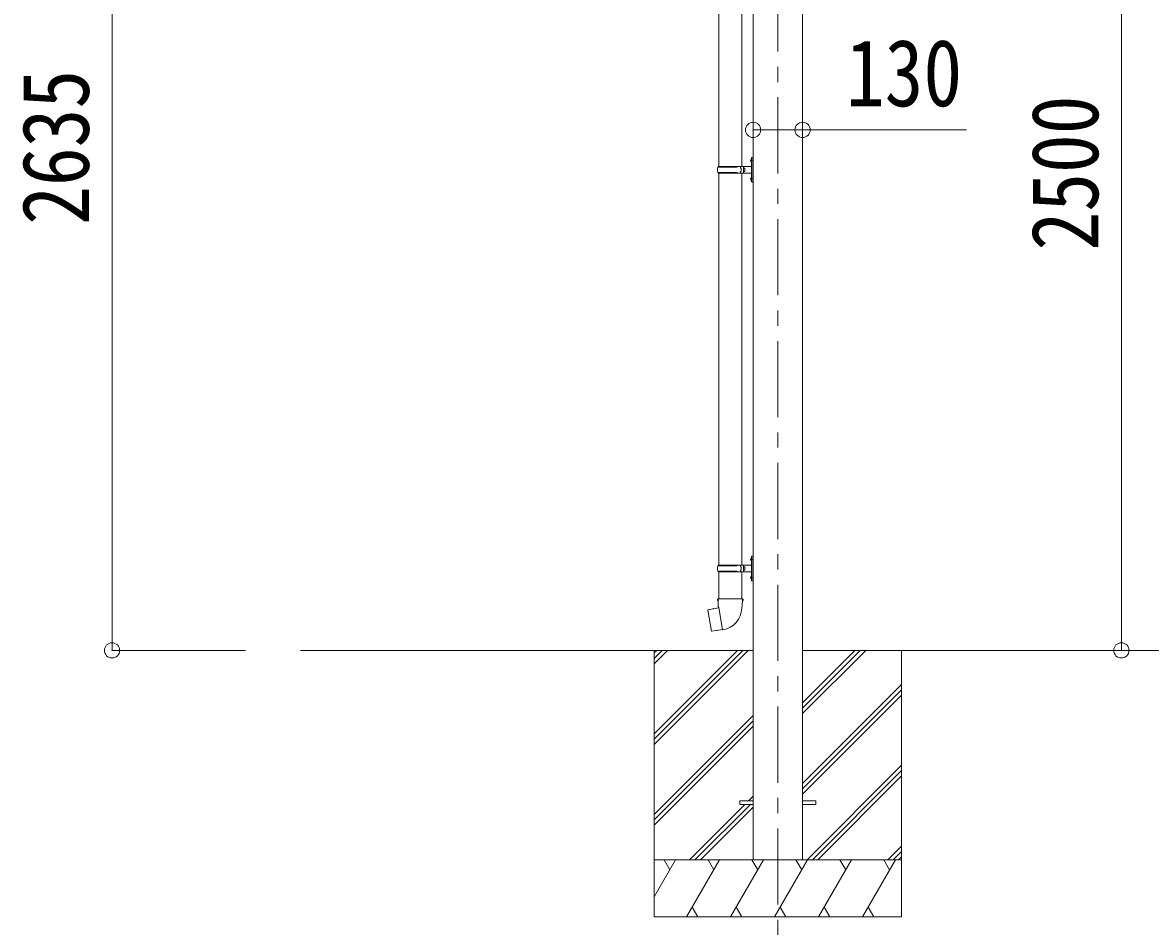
# Model space of a CAD drawing. Units: millimetres at full size. Extents: x -11243 to 11243, y -7760 to 7760.
# Drawn here: x 1904 to 4865, y -5141 to -2767 of the extents above; entities that cross this region are included whole.
import ezdxf
from ezdxf.enums import TextEntityAlignment as Align

# ---------------------------------------------------------------- set-up
doc = ezdxf.new("R2010")
doc.units = ezdxf.units.MM
doc.header["$LTSCALE"] = 40
doc.header["$PDMODE"] = 32
doc.header["$PDSIZE"] = 40
for name, pattern in [('CHAIN1', [8, 5, -1, 1, -1]), ('DASHED1', [1.8, 1.2, -0.6]), ('USER1', [13, 10, -1, 1, -1])]:
    doc.linetypes.add(name, pattern=pattern)
for name, color, linetype, lineweight in [('0-0_0', 7, 'Continuous', 9), ('0-1_本体', 5, 'CHAIN1', 9), ('0-3_ELV2', 4, 'Continuous', 9), ('0-6_OTH_LINE', 6, 'Continuous', 9), ('0-9_OUTLINE', 7, 'Continuous', 9)]:
    doc.layers.add(name, color=color, linetype=linetype, lineweight=lineweight)
doc.styles.add('ＭＳ ゴシック', font='')
doc.styles.get('ＭＳ ゴシック').set_extended_font_data('MS Gothic')

msp = doc.modelspace()

# ---------------------------------------------------------------- linework, layer by layer
at = {"layer": '0-0_0'}
for p, q in [((3821.78, -4415.51), (2633.97, -4415.51)), ((3561.78, -4415.51), (3561.78, -5115.5)), ((3561.78, -4634.48), (3780.76, -4415.51)), ((3561.78, -4648.62), (3794.9, -4415.51)), ((3561.78, -4662.77), (3809.05, -4415.51)), ((3561.78, -4450.64), (3596.91, -4415.51)), ((3561.78, -4436.49), (3582.77, -4415.51)), ((3561.78, -4422.35), (3568.63, -4415.51)), ((3951.78, -4581.14), (4117.41, -4415.51)), ((3951.78, -4566.99), (4103.27, -4415.51)), ((3951.78, -4552.85), (4089.13, -4415.51)), ((7121.7, -4415.51), (3951.78, -4415.51)), ((4211.78, -4415.51), (4211.78, -5115.5)), ((3951.78, -4764.98), (4211.78, -4504.98)), ((3951.78, -4779.12), (4211.78, -4519.13)), ((3951.78, -4793.27), (4211.78, -4533.27)), ((3561.78, -4846.61), (3821.78, -4586.62)), ((3561.78, -4860.76), (3821.78, -4600.76)), ((3561.78, -4874.9), (3821.78, -4614.9)), ((3963.39, -4965.51), (4211.78, -4717.12)), ((3977.53, -4965.51), (4211.78, -4731.26)), ((3991.68, -4965.51), (4211.78, -4745.4)), ((3655.02, -4965.51), (3800.52, -4820.01)), ((3669.17, -4965.51), (3814.67, -4820.01)), ((3809.52, -4811.01), (3821.78, -4798.75)), ((3683.31, -4965.51), (3821.78, -4827.03)), ((4175.52, -4965.51), (4211.78, -4929.25)), ((4189.67, -4965.51), (4211.78, -4943.39)), ((3561.78, -5062.76), (3617.93, -4965.5)), ((4211.78, -4965.51), (3561.78, -4965.51)), ((3602.93, -4991.49), (3587.93, -4965.5)), ((3646.8, -5115.5), (3733.4, -4965.5)), ((3718.4, -4991.49), (3703.4, -4965.51)), ((3762.27, -5115.5), (3848.87, -4965.51)), ((3833.87, -4991.49), (3818.87, -4965.5)), ((3877.74, -5115.5), (3964.34, -4965.51)), ((3949.34, -4991.49), (3934.34, -4965.5)), ((3993.21, -5115.5), (4079.81, -4965.51)), ((4064.81, -4991.49), (4049.81, -4965.5)), ((4108.68, -5115.5), (4195.28, -4965.51)), ((4165.28, -4965.51), (4180.28, -4991.49)), ((4203.81, -4965.51), (4211.78, -4957.53)), ((3661.8, -5089.53), (3676.8, -5115.5)), ((3777.27, -5089.52), (3792.27, -5115.5)), ((3892.74, -5089.52), (3907.74, -5115.5)), ((4008.21, -5089.53), (4023.21, -5115.5)), ((4123.68, -5089.53), (4138.68, -5115.5)), ((3561.78, -5115.5), (4211.78, -5115.5))]:
    msp.add_line(p, q, dxfattribs=at)
at = {"layer": '0-0_0', "linetype": 'USER1'}
msp.add_line((3821.78, -4965.51), (3951.78, -4965.51), dxfattribs=at)
at = {"layer": '0-0_0', "linetype": 'DASHED1'}
msp.add_line((3836.78, -4965.51), (3936.78, -4965.51), dxfattribs=at)
at = {"layer": '0-1_本体'}
msp.add_line((3886.78, -1683.1), (3886.78, -5208.89), dxfattribs=at)
at = {"layer": '0-3_ELV2'}
for p, q in [((3821.78, -1916.71), (3821.78, -4965.51)), ((3951.78, -1916.71), (3951.78, -4965.51)), ((3786.78, -4811.01), (3821.78, -4811.01)), ((3986.78, -4811.01), (3951.78, -4811.01))]:
    msp.add_line(p, q, dxfattribs=at)
for points in [[(3786.78, -4811.01), (3786.78, -4820.01), (3821.78, -4820.01)], [(3986.78, -4811.01), (3986.78, -4820.01), (3951.78, -4820.01)]]:
    msp.add_lwpolyline(points, dxfattribs=at)
at = {"layer": '0-6_OTH_LINE'}
for p, q in [((2138.78, -4415.51), (2138.78, -1780.52)), ((4788.57, -4415.51), (4788.57, -1915.51)), ((3821.78, -3048.65), (3951.78, -3048.65)), ((3951.78, -3048.65), (4382.36, -3048.65)), ((2138.78, -4415.51), (2488.78, -4415.51)), ((4788.57, -4415.51), (4311.78, -4415.51))]:
    msp.add_line(p, q, dxfattribs=at)
for p in [(3821.78, -3048.65), (3951.78, -3048.65), (2138.78, -4415.51), (4788.57, -4415.51)]:
    msp.add_point(p, dxfattribs=at)
at = {"layer": '0-9_OUTLINE'}
for p, q in [((3731.79, -2115.45), (3731.79, -3144.48)), ((3791.79, -2115.45), (3791.79, -3144.48)), ((3815.48, -3127.33), (3817.52, -3128.33)), ((3816.75, -3125.33), (3817.38, -3125.33)), ((3816.75, -3125.33), (3816.75, -3133.63)), ((3816.75, -3133.63), (3817.38, -3133.63)), ((3817.38, -3125.33), (3817.78, -3125.73)), ((3817.52, -3128.33), (3818.13, -3129.48)), ((3817.78, -3121.48), (3820.78, -3119.98)), ((3817.78, -3121.48), (3817.78, -3185.48)), ((3820.78, -3119.98), (3820.78, -3186.98)), ((3820.78, -3119.98), (3821.78, -3119.98)), ((3821.78, -3119.98), (3821.78, -3186.98)), ((3728.81, -3146.48), (3779.14, -3146.48)), ((3728.81, -3160.48), (3779.14, -3160.48)), ((3729.81, -3144.48), (3815.81, -3144.48)), ((3729.81, -3144.48), (3729.81, -3146.48)), ((3729.81, -3162.48), (3729.81, -3160.48)), ((3729.81, -3162.48), (3815.81, -3162.48)), ((3731.79, -3162.48), (3731.79, -4191.5)), ((3788.81, -3144.48), (3788.81, -3148.98)), ((3788.81, -3148.98), (3790.81, -3148.98)), ((3788.81, -3162.48), (3788.81, -3157.98)), ((3788.81, -3157.98), (3790.81, -3157.98)), ((3790.81, -3148.98), (3790.81, -3157.98)), ((3791.79, -3162.48), (3791.79, -4191.5)), ((3796.78, -3144.48), (3796.78, -3162.48)), ((3796.78, -3148.98), (3799.78, -3148.98)), ((3796.78, -3157.98), (3799.78, -3157.98)), ((3799.78, -3148.98), (3799.78, -3157.98)), ((3815.48, -3175.33), (3817.52, -3176.33)), ((3816.75, -3173.33), (3817.38, -3173.33)), ((3816.75, -3173.33), (3816.75, -3181.63)), ((3816.75, -3181.63), (3817.38, -3181.63)), ((3817.38, -3173.33), (3817.38, -3181.63)), ((3817.38, -3173.33), (3817.78, -3173.73)), ((3817.38, -3181.63), (3817.78, -3181.23)), ((3817.52, -3176.33), (3818.13, -3177.48)), ((3817.78, -3185.48), (3820.78, -3186.98)), ((3820.78, -3186.98), (3821.78, -3186.98)), ((3815.48, -4174.35), (3817.52, -4175.35)), ((3816.75, -4172.35), (3817.38, -4172.35)), ((3816.75, -4172.35), (3816.75, -4180.65)), ((3817.38, -4172.35), (3817.78, -4172.75)), ((3817.78, -4168.5), (3820.78, -4167)), ((3817.78, -4168.5), (3817.78, -4232.5)), ((3820.78, -4167), (3820.78, -4234)), ((3820.78, -4167), (3821.78, -4167)), ((3821.78, -4167), (3821.78, -4234)), ((3728.81, -4193.5), (3779.14, -4193.5)), ((3729.81, -4191.5), (3815.81, -4191.5)), ((3729.81, -4191.5), (3729.81, -4193.5)), ((3788.81, -4191.5), (3788.81, -4196)), ((3788.81, -4196), (3790.81, -4196)), ((3790.81, -4196), (3790.81, -4205)), ((3796.78, -4191.5), (3796.78, -4209.5)), ((3796.78, -4196), (3799.78, -4196)), ((3799.78, -4196), (3799.78, -4205)), ((3816.75, -4180.65), (3817.38, -4180.65)), ((3817.52, -4175.35), (3818.13, -4176.5)), ((3728.81, -4207.5), (3779.14, -4207.5)), ((3729.81, -4209.5), (3729.81, -4207.5)), ((3729.81, -4209.5), (3815.81, -4209.5)), ((3731.8, -4209.5), (3731.8, -4280.5)), ((3788.81, -4209.5), (3788.81, -4205)), ((3788.81, -4205), (3790.81, -4205)), ((3791.8, -4209.5), (3791.8, -4280.5)), ((3796.78, -4205), (3799.78, -4205)), ((3815.48, -4222.35), (3817.52, -4223.35)), ((3816.75, -4220.35), (3817.38, -4220.35)), ((3816.75, -4220.35), (3816.75, -4228.65)), ((3816.75, -4228.65), (3817.38, -4228.65)), ((3817.38, -4220.35), (3817.38, -4228.65)), ((3817.38, -4220.35), (3817.78, -4220.75)), ((3817.38, -4228.65), (3817.78, -4228.25)), ((3817.52, -4223.35), (3818.13, -4224.5)), ((3817.78, -4232.5), (3820.78, -4234)), ((3820.78, -4234), (3821.78, -4234)), ((3730.1, -4280.5), (3727.95, -4281.28)), ((3727.95, -4281.28), (3727.95, -4284.9)), ((3727.95, -4284.9), (3730.19, -4285.72)), ((3793.8, -4280.5), (3730.1, -4280.5)), ((3730.1, -4280.5), (3730.45, -4300.5)), ((3793.8, -4280.5), (3793.45, -4300.5)), ((3795.95, -4284.9), (3793.71, -4285.72)), ((3793.8, -4280.5), (3795.95, -4281.28)), ((3795.93, -4281.28), (3795.93, -4284.9)), ((3703.49, -4308.95), (3702.68, -4310.12)), ((3702.68, -4310.12), (3712.3, -4364.68)), ((3731.36, -4303.7), (3703.49, -4308.95)), ((3716.23, -4306.35), (3716.02, -4306.59)), ((3730.45, -4300.5), (3731.8, -4302.5)), ((3741.72, -4361), (3731.58, -4303.53)), ((3731.61, -4302.7), (3731.61, -4303.41)), ((3731.8, -4302.5), (3731.77, -4302.51)), ((3792.14, -4302.44), (3792.07, -4304.61)), ((3793.45, -4300.5), (3792.14, -4302.44)), ((3726.33, -4363.59), (3726.05, -4363.44)), ((3742.02, -4361.76), (3741.78, -4361.1))]:
    msp.add_line(p, q, dxfattribs=at)
for points in [[(3815.48, -3131.62), (3817.52, -3130.63), (3818.13, -3129.48)], [(3817.38, -3125.33), (3817.38, -3133.63), (3817.78, -3133.23)], [(3815.48, -3179.62), (3817.52, -3178.63), (3818.13, -3177.48)], [(3817.38, -4172.35), (3817.38, -4180.65), (3817.78, -4180.25)], [(3815.48, -4178.65), (3817.52, -4177.65), (3818.13, -4176.5)], [(3815.48, -4226.65), (3817.52, -4225.65), (3818.13, -4224.5)], [(3718.48, -4306.13), (3718.2, -4305.98), (3716.23, -4306.35)], [(3741.45, -4360.91), (3713.46, -4365.51), (3712.3, -4364.68)], [(3728.51, -4363.03), (3728.3, -4363.27), (3726.33, -4363.59)]]:
    msp.add_lwpolyline(points, dxfattribs=at)
for centre, radius, start, end in [((3821.08, -3129.48), 6, 136.21765, 223.78235), ((3777.56, -3153.48), 49.25, 171.82876, 180.00002), ((3777.56, -3153.48), 49.25, 180.00002, 188.17127), ((3779.14, -3144.48), 2, 270, 359.99998), ((3779.14, -3162.48), 2, 0.00005, 90.00004), ((3815.78, -3142.48), 2, 270, 359.99998), ((3815.78, -3164.48), 2, 0.00005, 90.00004), ((3821.08, -3177.48), 6, 136.21765, 223.78235), ((3821.08, -4176.5), 6, 136.21765, 223.78235), ((3777.56, -4200.5), 49.25, 171.82876, 180.00002), ((3777.56, -4200.5), 49.25, 180.00002, 188.17127), ((3779.14, -4191.5), 2, 270, 359.99998), ((3815.78, -4189.5), 2, 270, 359.99998), ((3779.14, -4209.5), 2, 0.00005, 90.00004), ((3821.08, -4224.5), 6, 136.21765, 223.78235), ((3815.78, -4211.5), 2, 0.00005, 90.00004), ((3731.31, -4303.41), 0.3, 280.66842, 0), ((3731.81, -4302.7), 0.2, 100, 180), ((3731.8, -4302.5), 60.3, 279.96938, 358), ((3741.5, -4361.2), 0.3, 20, 99.33158), ((3742.21, -4361.69), 0.2, 200, 279.96938)]:
    msp.add_arc(centre, radius, start, end, dxfattribs=at)

# ---------------------------------------------------------------- texts
at = {"layer": '0-6_OTH_LINE', "color": 7, "style": 'ＭＳ ゴシック', "width": 0.85}
msp.add_text('130', height=176, dxfattribs=at).set_placement((4065.39, -3039.5), align=Align.BOTTOM_LEFT)
for s, p in [('2635', (2130.78, -3298.01)), ('2500', (4780.57, -3365.51))]:
    msp.add_text(s, height=176, rotation=90, dxfattribs=at).set_placement(p, align=Align.BOTTOM_LEFT)

doc.saveas('drawing.dxf')
